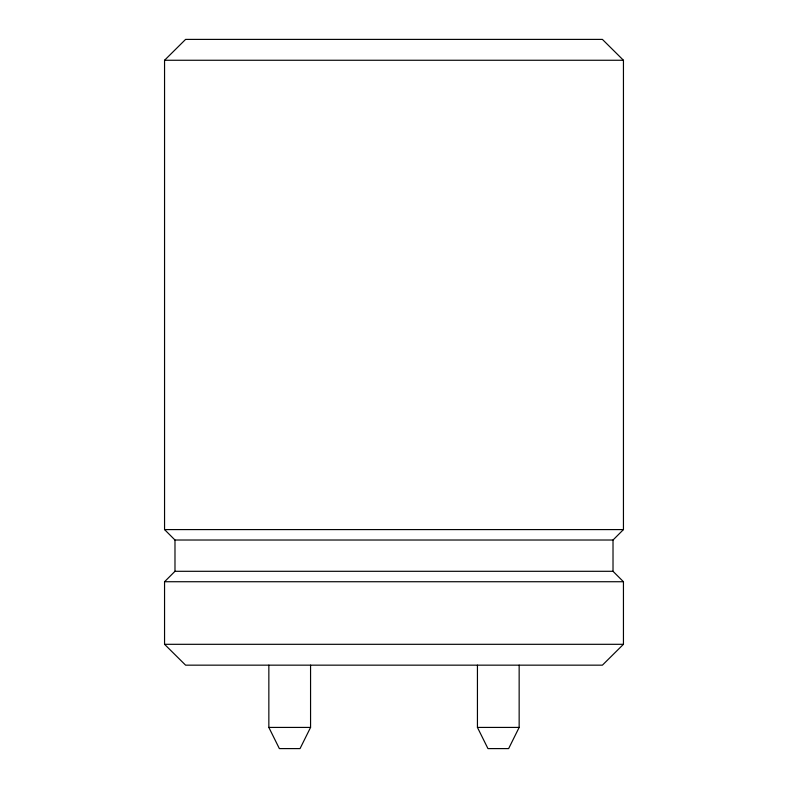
<?xml version="1.0" encoding="UTF-8"?>
<svg xmlns="http://www.w3.org/2000/svg" width="788" height="788" viewBox="0 0 788 788"><rect width="100%" height="100%" fill="white"/><g stroke="black" fill="none" stroke-linecap="round" stroke-linejoin="round"><path stroke-width="1.18" d="M310.561 665.161L310.561 727.423L300.041 748.6L279.366 748.6L268.846 727.423L268.846 665.161M519.154 665.161L519.154 727.423L508.634 748.6L487.959 748.6L477.439 727.423L477.439 665.161M164.554 581.731L174.985 571.3L613.015 571.3L623.446 581.731L623.446 644.308L602.406 665.161L185.594 665.161L164.554 644.308L164.554 581.731L623.446 581.731M613.015 540.016L623.446 529.585L623.446 60.262L602.406 39.4L185.594 39.4L164.554 60.262L164.554 529.585L174.985 540.016L613.015 540.016L613.015 571.3M164.554 60.262L623.446 60.262M164.554 529.585L623.446 529.585M164.554 644.308L623.446 644.308M268.846 727.423L310.561 727.423M477.439 727.423L519.154 727.423M174.985 540.016L174.985 571.3"/></g></svg>
